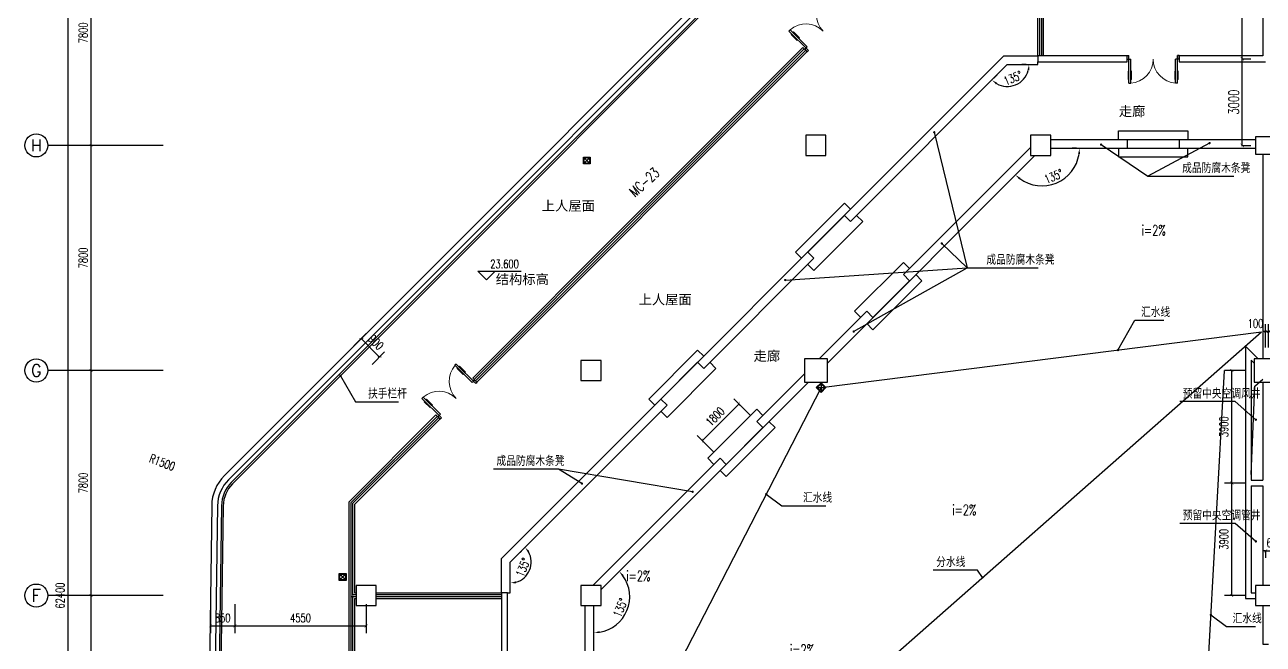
# Model space of a CAD drawing. Header units: millimetres. Extents: x 2680932 to 6187768, y 127588 to 383208.
# Drawn here: x 2719897 to 2762854, y 178357 to 199823 of the extents above; entities that cross this region are included whole.
import ezdxf
from ezdxf.enums import TextEntityAlignment as Align

# ---------------------------------------------------------------- set-up
doc = ezdxf.new("R2010")
doc.units = ezdxf.units.MM
doc.header["$LTSCALE"] = 20
for name, color, linetype in [('AXIS', 3, 'Continuous'), ('AXIS_TEXT', 7, 'Continuous'), ('COLUMN', 9, 'Continuous'), ('CURTWALL', 4, 'Continuous'), ('DIM_ELEV', 3, 'Continuous'), ('DIM_LEAD', 3, 'Continuous'), ('DIM_SYMB', 3, 'Continuous'), ('PUB_DIM', 3, 'Continuous'), ('PUB_TEXT', 41, 'Continuous'), ('WALL', 3, 'Continuous'), ('WINDOW', 4, 'Continuous'), ('WINDOW_TEXT', 183, 'Continuous'), ('屋面排水', 210, 'Continuous'), ('细线', 8, 'Continuous'), ('装饰一', 201, 'Continuous'), ('装饰二', 225, 'Continuous'), ('阳台栏杆', 149, 'Continuous')]:
    doc.layers.add(name, color=color, linetype=linetype)
doc.styles.add('_TCH_AXIS', font='COMPLEX', dxfattribs={"bigfont": 'GBCBIG'})
doc.styles.add('_TCH_DIM', font='SIMPLEX', dxfattribs={"bigfont": 'GBCBIG'})
doc.styles.add('_TCH_DIM_T3', font='SIMPLEX', dxfattribs={"width": 0.705882, "bigfont": 'GBCBIG'})
doc.styles.add('_TCH_WINDOW', font='SIMPLEX', dxfattribs={"bigfont": 'GBCBIG'})
doc.styles.add('COMPLEX', font='complex')
doc.styles.get("Standard").update_dxf_attribs({"font": '', "width": 0.8})
doc.styles.get('Standard').set_extended_font_data('YouYuan')
doc.dimstyles.new('_TCH_ARCH&&100', dxfattribs={"dimtxt": 297.5, "dimasz": 100, "dimexe": 250, "dimexo": 300, "dimgap": 126.25, "dimtad": 1, "dimdec": 0, "dimzin": 0, "dimdsep": 46, "dimtxsty": '_TCH_DIM_T3', "dimblk": 'ARCHTICK', "dimcen": 0.09, "dimclrt": 7, "dimazin": 2, "dimtfac": 1, "dimtdec": 0, "dimtix": 1, "dimtmove": 2, "dimatfit": 3, "dimfxl": 1, "dimtolj": 1, "dimtzin": 0, "dimarcsym": 0})
doc.dimstyles.new('_TCH_ARCH&&120', dxfattribs={"dimtxt": 357, "dimasz": 120, "dimexe": 300, "dimexo": 360, "dimgap": 120, "dimtad": 1, "dimdec": 0, "dimzin": 0, "dimdsep": 46, "dimtxsty": '_TCH_DIM_T3', "dimblk": 'ARCHTICK', "dimcen": 0.09, "dimclrt": 7, "dimazin": 2, "dimtfac": 1, "dimtdec": 0, "dimtix": 1, "dimtmove": 2, "dimatfit": 3, "dimfxl": 1, "dimtolj": 1, "dimtzin": 0, "dimarcsym": 0})
doc.dimstyles.new('_TCH_ARROW&&100', dxfattribs={"dimtxt": 297.5, "dimasz": 200, "dimexe": 250, "dimexo": 300, "dimgap": 100, "dimtad": 1, "dimdec": 0, "dimzin": 0, "dimdsep": 46, "dimtxsty": '_TCH_DIM_T3', "dimcen": 0.09, "dimclrt": 7, "dimazin": 2, "dimtfac": 1, "dimtdec": 0, "dimtix": 1, "dimtmove": 2, "dimatfit": 3, "dimfxl": 1, "dimtolj": 1, "dimtzin": 0, "dimarcsym": 0})

# ---------------------------------------------------------------- blocks, each defined once
blk = doc.blocks.new('sfdhfgj')
at = {"layer": '屋面排水'}
for p, q in [((-60, 60), (60, -60)), ((-60, -60), (60, 60))]:
    blk.add_line(p, q, dxfattribs=at)
blk.add_lwpolyline([(-60, 60), (60, 60), (60, -60), (-60, -60)], close=True, dxfattribs=at)
blk.add_circle((0, 0), 50, dxfattribs=at)
blk = doc.blocks.new('_ArchTick')
at = {"color": 0, "linetype": 'ByBlock', "lineweight": -3, "const_width": 0.15}
blk.add_lwpolyline([(-0.5, -0.5), (0.5, 0.5)], dxfattribs=at)
blk = doc.blocks.new('*D128')
at = {"layer": 'Defpoints', "color": 0, "lineweight": -3, "transparency": 16777216}
for p in [(2763037, 189197), (2762937, 188343), (2763037, 188343)]:
    blk.add_point(p, dxfattribs=at)
at = {"layer": 'PUB_DIM', "color": 0, "lineweight": -2, "transparency": 16777216}
for p, q in [((2762937, 188643), (2762937, 189447)), ((2763037, 188643), (2763037, 189447)), ((2762937, 189197), (2762837, 189197)), ((2762937, 189197), (2763037, 189197)), ((2763037, 189197), (2763137, 189197))]:
    blk.add_line(p, q, dxfattribs=at)
at = {"layer": 'PUB_DIM', "color": 0, "lineweight": -2, "transparency": 16777216, "xscale": 100, "yscale": 100, "zscale": 100}
blk.add_blockref('_ArchTick', (2762937, 189197), dxfattribs=at)
at = {"layer": 'PUB_DIM', "color": 0, "lineweight": -2, "transparency": 16777216, "xscale": 100, "yscale": 100, "zscale": 100, "rotation": 180}
blk.add_blockref('_ArchTick', (2763037, 189197), dxfattribs=at)
at = {"layer": 'PUB_DIM', "color": 7, "transparency": 16777216, "insert": (2762587, 189472), "char_height": 297.5, "attachment_point": 5, "style": '_TCH_DIM_T3'}
blk.add_mtext('\\A1;100', dxfattribs=at)
blk = doc.blocks.new('*D135')
at = {"layer": 'Defpoints', "color": 0, "lineweight": -3, "transparency": 16777216}
for p in [(2761740, 198643), (2762128, 198643), (2761740, 195643)]:
    blk.add_point(p, dxfattribs=at)
at = {"layer": 'PUB_DIM', "color": 0, "lineweight": -2, "transparency": 16777216}
for p, q in [((2762100, 198643), (2762428, 198643)), ((2762128, 195643), (2762128, 198643)), ((2762100, 195643), (2762428, 195643))]:
    blk.add_line(p, q, dxfattribs=at)
at = {"layer": 'PUB_DIM', "color": 0, "lineweight": -2, "transparency": 16777216, "xscale": 120, "yscale": 120, "zscale": 120}
for p, rotation in [((2762128, 198643), 90), ((2762128, 195643), 270)]:
    blk.add_blockref('_ArchTick', p, dxfattribs=dict(at, rotation=rotation))
at = {"layer": 'PUB_DIM', "color": 7, "transparency": 16777216, "insert": (2761830, 197143), "char_height": 357, "attachment_point": 5, "rotation": 90, "style": '_TCH_DIM_T3'}
blk.add_mtext('\\A1;3000', dxfattribs=at)
blk = doc.blocks.new('*D136')
at = {"layer": 'Defpoints', "color": 0, "lineweight": -3, "transparency": 16777216}
for p in [(2761740, 203443), (2762128, 203443), (2761740, 198643)]:
    blk.add_point(p, dxfattribs=at)
at = {"layer": 'PUB_DIM', "color": 0, "lineweight": -2, "transparency": 16777216}
for p, q in [((2762100, 203443), (2762428, 203443)), ((2762128, 198643), (2762128, 203443)), ((2762100, 198643), (2762428, 198643))]:
    blk.add_line(p, q, dxfattribs=at)
at = {"layer": 'PUB_DIM', "color": 0, "lineweight": -2, "transparency": 16777216, "xscale": 120, "yscale": 120, "zscale": 120}
for p, rotation in [((2762128, 203443), 90), ((2762128, 198643), 270)]:
    blk.add_blockref('_ArchTick', p, dxfattribs=dict(at, rotation=rotation))
at = {"layer": 'PUB_DIM', "color": 7, "transparency": 16777216, "insert": (2761830, 201043), "char_height": 357, "attachment_point": 5, "rotation": 90, "style": '_TCH_DIM_T3'}
blk.add_mtext('\\A1;4800', dxfattribs=at)
blk = doc.blocks.new('*D143')
at = {"layer": 'Defpoints', "color": 0, "lineweight": -3, "transparency": 16777216}
for p in [(2755179, 195543), (2756681, 195543), (2754116, 194481), (2755179, 194241)]:
    blk.add_point(p, dxfattribs=at)
at = {"layer": 'PUB_DIM', "color": 0, "lineweight": -2, "transparency": 16777216}
for p, q in [((2756381, 195543), (2756231, 195543)), ((2754329, 194693), (2754435, 194799))]:
    blk.add_line(p, q, dxfattribs=at)
blk.add_arc((2755179, 195543), 1302, 233.8078, 351.1922, dxfattribs=at)
at = {"layer": 'PUB_DIM', "color": 0, "lineweight": -3, "transparency": 16777216}
for points in [[(2756432, 195346), (2756499, 195341), (2756481, 195543)], [(2754388, 194467), (2754431, 194517), (2754258, 194622)]]:
    blk.add_solid(points, dxfattribs=at)
at = {"layer": 'PUB_DIM', "color": 7, "transparency": 16777216, "insert": (2755582, 194570), "char_height": 297.5, "attachment_point": 5, "rotation": 22.5, "style": '_TCH_DIM_T3'}
blk.add_mtext('\\A1;135°', dxfattribs=at)
blk = doc.blocks.new('*D144')
at = {"layer": 'Defpoints', "color": 0, "lineweight": -3, "transparency": 16777216}
for p in [(2740657, 181022), (2739637, 180002), (2740516, 179123), (2739637, 178559)]:
    blk.add_point(p, dxfattribs=at)
at = {"layer": 'PUB_DIM', "color": 0, "lineweight": -2, "transparency": 16777216}
for p, q in [((2740445, 180810), (2740339, 180704)), ((2739637, 178859), (2739637, 179009))]:
    blk.add_line(p, q, dxfattribs=at)
blk.add_arc((2739637, 180002), 1243, 279.2313, 35.7687, dxfattribs=at)
at = {"layer": 'PUB_DIM', "color": 0, "lineweight": -3, "transparency": 16777216}
for points in [[(2740620, 180706), (2740671, 180750), (2740516, 180880)], [(2739839, 178742), (2739834, 178808), (2739637, 178759)]]:
    blk.add_solid(points, dxfattribs=at)
at = {"layer": 'PUB_DIM', "color": 7, "transparency": 16777216, "insert": (2740556, 179621), "char_height": 297.5, "attachment_point": 5, "rotation": 67.5, "style": '_TCH_DIM_T3'}
blk.add_mtext('\\A1;135°', dxfattribs=at)
blk = doc.blocks.new('*D145')
at = {"layer": 'Defpoints', "color": 0, "lineweight": -3, "transparency": 16777216}
for p in [(2753977, 198443), (2754933, 198443), (2753302, 197767), (2753977, 197687)]:
    blk.add_point(p, dxfattribs=at)
at = {"layer": 'PUB_DIM', "color": 0, "lineweight": -2, "transparency": 16777216}
for p, q in [((2753514, 197979), (2753620, 198086)), ((2754633, 198443), (2754483, 198443))]:
    blk.add_line(p, q, dxfattribs=at)
blk.add_arc((2753977, 198443), 756, 240.2102, 344.7898, dxfattribs=at)
at = {"layer": 'PUB_DIM', "color": 0, "lineweight": -3, "transparency": 16777216}
for points in [[(2754674, 198249), (2754740, 198240), (2754733, 198443)], [(2753582, 197761), (2753622, 197814), (2753443, 197909)]]:
    blk.add_solid(points, dxfattribs=at)
at = {"layer": 'PUB_DIM', "color": 7, "transparency": 16777216, "insert": (2754171, 197975), "char_height": 297.5, "attachment_point": 5, "rotation": 22.5, "style": '_TCH_DIM_T3'}
blk.add_mtext('\\A1;135°', dxfattribs=at)
blk = doc.blocks.new('*D146')
at = {"layer": 'Defpoints', "color": 0, "lineweight": -3, "transparency": 16777216}
for p in [(2737393, 181859), (2736737, 181203), (2737252, 180689), (2736737, 180275)]:
    blk.add_point(p, dxfattribs=at)
at = {"layer": 'PUB_DIM', "color": 0, "lineweight": -2, "transparency": 16777216}
for p, q in [((2737181, 181647), (2737075, 181540)), ((2736737, 180575), (2736737, 180725))]:
    blk.add_line(p, q, dxfattribs=at)
blk.add_arc((2736737, 181203), 727, 285.8035, 29.1965, dxfattribs=at)
at = {"layer": 'PUB_DIM', "color": 0, "lineweight": -3, "transparency": 16777216}
for points in [[(2737346, 181538), (2737399, 181578), (2737252, 181717)], [(2736940, 180470), (2736931, 180536), (2736737, 180475)]]:
    blk.add_solid(points, dxfattribs=at)
at = {"layer": 'PUB_DIM', "color": 7, "transparency": 16777216, "insert": (2737179, 181020), "char_height": 297.5, "attachment_point": 5, "rotation": 67.5, "style": '_TCH_DIM_T3'}
blk.add_mtext('\\A1;135°', dxfattribs=at)
blk = doc.blocks.new('*D147')
at = {"layer": 'Defpoints', "color": 0, "lineweight": -3, "transparency": 16777216}
for p in [(2744674, 186688), (2745287, 186075), (2744014, 184802)]:
    blk.add_point(p, dxfattribs=at)
at = {"layer": 'PUB_DIM', "color": 0, "lineweight": -2, "transparency": 16777216}
for p, q in [((2745075, 186287), (2744497, 186865)), ((2743401, 185415), (2744674, 186688)), ((2743802, 185015), (2743224, 185592))]:
    blk.add_line(p, q, dxfattribs=at)
at = {"layer": 'PUB_DIM', "color": 0, "lineweight": -2, "transparency": 16777216, "xscale": 100, "yscale": 100, "zscale": 100}
for p, rotation in [((2744674, 186688), 45), ((2743401, 185415), 225)]:
    blk.add_blockref('_ArchTick', p, dxfattribs=dict(at, rotation=rotation))
at = {"layer": 'PUB_DIM', "color": 7, "transparency": 16777216, "insert": (2743843, 186246), "char_height": 297.5, "attachment_point": 5, "rotation": 45, "style": '_TCH_DIM_T3'}
blk.add_mtext('\\A1;1800', dxfattribs=at)
blk = doc.blocks.new('$DorLib2D$00000011')
at = {"lineweight": 13}
for p, q in [((-0.483, 0.396), (-0.483, 0.235)), ((-0.417, 0.396), (-0.417, 0.235)), ((0.417, 0.396), (0.417, 0.235)), ((0.483, 0.396), (0.483, 0.235))]:
    blk.add_line(p, q, dxfattribs=at)
for p, q in [((-0.483, 0.396), (-0.467, 0.396)), ((-0.467, 0.471), (-0.467, -0.062)), ((-0.467, 0.471), (-0.433, 0.471)), ((-0.433, 0.471), (-0.433, 0.004)), ((-0.417, 0.396), (-0.433, 0.396)), ((0.417, 0.396), (0.433, 0.396)), ((0.433, 0.471), (0.433, 0.004)), ((0.467, 0.471), (0.433, 0.471)), ((0.467, 0.471), (0.467, -0.062)), ((0.483, 0.396), (0.467, 0.396)), ((-0.5, 0.004), (-0.433, 0.004)), ((-0.5, 0.004), (-0.5, -0.062)), ((-0.483, 0.235), (-0.467, 0.235)), ((-0.417, 0.235), (-0.433, 0.235)), ((0.417, 0.235), (0.433, 0.235)), ((0.5, 0.004), (0.433, 0.004)), ((0.483, 0.235), (0.467, 0.235)), ((0.5, 0.004), (0.5, -0.062)), ((-0.5, -0.062), (-0.467, -0.062)), ((0.5, -0.062), (0.467, -0.062))]:
    blk.add_line(p, q)
for centre, start, end in [((-0.467, 0.004), 0, 85.904), ((0.467, 0.004), 94.096, 180)]:
    blk.add_arc(centre, 0.467, start, end, dxfattribs=at)
blk = doc.blocks.new('*D178')
at = {"layer": 'Defpoints', "color": 0, "lineweight": -3, "transparency": 16777216}
for p in [(2731101, 188479), (2732203, 188309), (2731737, 187843)]:
    blk.add_point(p, dxfattribs=at)
at = {"layer": 'PUB_DIM', "color": 0, "lineweight": -2, "transparency": 16777216}
for p, q in [((2731313, 188692), (2731744, 189122)), ((2731567, 188946), (2732203, 188309)), ((2731949, 188055), (2732380, 188486))]:
    blk.add_line(p, q, dxfattribs=at)
at = {"layer": 'PUB_DIM', "color": 0, "lineweight": -2, "transparency": 16777216, "xscale": 100, "yscale": 100, "zscale": 100}
for p, rotation in [((2731567, 188946), 134.9999999996908), ((2732203, 188309), 314.9999999996908)]:
    blk.add_blockref('_ArchTick', p, dxfattribs=dict(at, rotation=rotation))
at = {"layer": 'PUB_DIM', "color": 7, "transparency": 16777216, "insert": (2732080, 188822), "char_height": 297.5, "attachment_point": 5, "rotation": 315, "style": '_TCH_DIM_T3'}
blk.add_mtext('\\A1;900', dxfattribs=at)
blk = doc.blocks.new('*D183')
at = {"layer": 'Defpoints', "color": 0, "lineweight": -3, "transparency": 16777216}
for p in [(2726337, 180043), (2727187, 180043), (2727187, 178991)]:
    blk.add_point(p, dxfattribs=at)
at = {"layer": 'PUB_DIM', "color": 0, "lineweight": -2, "transparency": 16777216}
for p, q in [((2726337, 179743), (2726337, 178741)), ((2727187, 179743), (2727187, 178741)), ((2726337, 178991), (2727187, 178991))]:
    blk.add_line(p, q, dxfattribs=at)
at = {"layer": 'PUB_DIM', "color": 0, "lineweight": -2, "transparency": 16777216, "xscale": 100, "yscale": 100, "zscale": 100, "rotation": 180}
blk.add_blockref('_ArchTick', (2726337, 178991), dxfattribs=at)
at = {"layer": 'PUB_DIM', "color": 0, "lineweight": -2, "transparency": 16777216, "xscale": 100, "yscale": 100, "zscale": 100}
blk.add_blockref('_ArchTick', (2727187, 178991), dxfattribs=at)
at = {"layer": 'PUB_DIM', "color": 7, "transparency": 16777216, "insert": (2726762, 179266), "char_height": 297.5, "attachment_point": 5, "style": '_TCH_DIM_T3'}
blk.add_mtext('\\A1;850', dxfattribs=at)
blk = doc.blocks.new('*D184')
at = {"layer": 'Defpoints', "color": 0, "lineweight": -3, "transparency": 16777216}
for p in [(2727187, 180043), (2731737, 180043), (2731737, 178991)]:
    blk.add_point(p, dxfattribs=at)
at = {"layer": 'PUB_DIM', "color": 0, "lineweight": -2, "transparency": 16777216}
for p, q in [((2727187, 179743), (2727187, 178741)), ((2731737, 179743), (2731737, 178741)), ((2727187, 178991), (2731737, 178991))]:
    blk.add_line(p, q, dxfattribs=at)
at = {"layer": 'PUB_DIM', "color": 0, "lineweight": -2, "transparency": 16777216, "xscale": 100, "yscale": 100, "zscale": 100, "rotation": 180}
blk.add_blockref('_ArchTick', (2727187, 178991), dxfattribs=at)
at = {"layer": 'PUB_DIM', "color": 0, "lineweight": -2, "transparency": 16777216, "xscale": 100, "yscale": 100, "zscale": 100}
blk.add_blockref('_ArchTick', (2731737, 178991), dxfattribs=at)
at = {"layer": 'PUB_DIM', "color": 7, "transparency": 16777216, "insert": (2729462, 179266), "char_height": 297.5, "attachment_point": 5, "style": '_TCH_DIM_T3'}
blk.add_mtext('\\A1;4550', dxfattribs=at)
blk = doc.blocks.new('*D217')
at = {"layer": 'Defpoints', "color": 0, "lineweight": -3, "transparency": 16777216}
for p in [(2761766, 187843), (2762521, 187843), (2762521, 183943)]:
    blk.add_point(p, dxfattribs=at)
at = {"layer": 'PUB_DIM', "color": 0, "lineweight": -2, "transparency": 16777216}
for p, q in [((2762221, 187843), (2761516, 187843)), ((2761766, 183943), (2761766, 187843)), ((2762221, 183943), (2761516, 183943))]:
    blk.add_line(p, q, dxfattribs=at)
at = {"layer": 'PUB_DIM', "color": 0, "lineweight": -2, "transparency": 16777216, "xscale": 100, "yscale": 100, "zscale": 100}
for p, rotation in [((2761766, 187843), 90), ((2761766, 183943), 270)]:
    blk.add_blockref('_ArchTick', p, dxfattribs=dict(at, rotation=rotation))
at = {"layer": 'PUB_DIM', "color": 7, "transparency": 16777216, "insert": (2761491, 185893), "char_height": 297.5, "attachment_point": 5, "rotation": 90, "style": '_TCH_DIM_T3'}
blk.add_mtext('\\A1;3900', dxfattribs=at)
blk = doc.blocks.new('*D218')
at = {"layer": 'Defpoints', "color": 0, "lineweight": -3, "transparency": 16777216}
for p in [(2761766, 183943), (2762521, 183943), (2762521, 180043)]:
    blk.add_point(p, dxfattribs=at)
at = {"layer": 'PUB_DIM', "color": 0, "lineweight": -2, "transparency": 16777216}
for p, q in [((2762221, 183943), (2761516, 183943)), ((2761766, 180043), (2761766, 183943)), ((2762221, 180043), (2761516, 180043))]:
    blk.add_line(p, q, dxfattribs=at)
at = {"layer": 'PUB_DIM', "color": 0, "lineweight": -2, "transparency": 16777216, "xscale": 100, "yscale": 100, "zscale": 100}
for p, rotation in [((2761766, 183943), 90), ((2761766, 180043), 270)]:
    blk.add_blockref('_ArchTick', p, dxfattribs=dict(at, rotation=rotation))
at = {"layer": 'PUB_DIM', "color": 7, "transparency": 16777216, "insert": (2761491, 181993), "char_height": 297.5, "attachment_point": 5, "rotation": 90, "style": '_TCH_DIM_T3'}
blk.add_mtext('\\A1;3900', dxfattribs=at)
blk = doc.blocks.new('*D219')
at = {"layer": 'Defpoints', "color": 0, "lineweight": -3, "transparency": 16777216}
for p in [(2762937, 181855), (2763537, 181855), (2763537, 181595)]:
    blk.add_point(p, dxfattribs=at)
at = {"layer": 'PUB_DIM', "color": 0, "lineweight": -2, "transparency": 16777216}
for p, q in [((2762937, 181595), (2762837, 181595)), ((2762937, 181595), (2763537, 181595)), ((2762937, 181555), (2762937, 181345)), ((2763537, 181595), (2763637, 181595)), ((2763537, 181555), (2763537, 181345))]:
    blk.add_line(p, q, dxfattribs=at)
at = {"layer": 'PUB_DIM', "color": 0, "lineweight": -2, "transparency": 16777216, "xscale": 100, "yscale": 100, "zscale": 100}
blk.add_blockref('_ArchTick', (2762937, 181595), dxfattribs=at)
at = {"layer": 'PUB_DIM', "color": 0, "lineweight": -2, "transparency": 16777216, "xscale": 100, "yscale": 100, "zscale": 100, "rotation": 180}
blk.add_blockref('_ArchTick', (2763537, 181595), dxfattribs=at)
at = {"layer": 'PUB_DIM', "color": 7, "transparency": 16777216, "insert": (2763237, 181870), "char_height": 297.5, "attachment_point": 5, "style": '_TCH_DIM_T3'}
blk.add_mtext('\\A1;600', dxfattribs=at)
blk = doc.blocks.new('_FZH')
blk.add_lwpolyline([(-0.5, -0.5), (0.5, -0.5), (0.5, 0.5), (-0.5, 0.5)], close=True)
blk = doc.blocks.new('*D232')
at = {"layer": 'AXIS', "color": 0, "lineweight": -2, "transparency": 16777216}
for p, q in [((2724397, 180043), (2721947, 180043)), ((2722197, 172243), (2722197, 180043)), ((2724397, 172243), (2721947, 172243))]:
    blk.add_line(p, q, dxfattribs=at)
at = {"layer": 'Defpoints', "color": 0, "lineweight": -3, "transparency": 16777216}
for p in [(2722197, 180043), (2724697, 180043), (2724697, 172243)]:
    blk.add_point(p, dxfattribs=at)
at = {"layer": 'AXIS', "color": 0, "lineweight": -2, "transparency": 16777216, "xscale": 100, "yscale": 100, "zscale": 100}
for p, rotation in [((2722197, 180043), 90), ((2722197, 172243), 270)]:
    blk.add_blockref('_ArchTick', p, dxfattribs=dict(at, rotation=rotation))
at = {"layer": 'AXIS', "color": 7, "transparency": 16777216, "insert": (2721922, 176143), "char_height": 297.5, "attachment_point": 5, "rotation": 90, "style": '_TCH_DIM_T3'}
blk.add_mtext('\\A1;7800', dxfattribs=at)
blk = doc.blocks.new('*D233')
at = {"layer": 'AXIS', "color": 0, "lineweight": -2, "transparency": 16777216}
for p, q in [((2724397, 187843), (2721947, 187843)), ((2722197, 180043), (2722197, 187843)), ((2724397, 180043), (2721947, 180043))]:
    blk.add_line(p, q, dxfattribs=at)
at = {"layer": 'Defpoints', "color": 0, "lineweight": -3, "transparency": 16777216}
for p in [(2722197, 187843), (2724697, 187843), (2724697, 180043)]:
    blk.add_point(p, dxfattribs=at)
at = {"layer": 'AXIS', "color": 0, "lineweight": -2, "transparency": 16777216, "xscale": 100, "yscale": 100, "zscale": 100}
for p, rotation in [((2722197, 187843), 90), ((2722197, 180043), 270)]:
    blk.add_blockref('_ArchTick', p, dxfattribs=dict(at, rotation=rotation))
at = {"layer": 'AXIS', "color": 7, "transparency": 16777216, "insert": (2721922, 183943), "char_height": 297.5, "attachment_point": 5, "rotation": 90, "style": '_TCH_DIM_T3'}
blk.add_mtext('\\A1;7800', dxfattribs=at)
blk = doc.blocks.new('*D234')
at = {"layer": 'AXIS', "color": 0, "lineweight": -2, "transparency": 16777216}
for p, q in [((2724397, 195643), (2721947, 195643)), ((2722197, 187843), (2722197, 195643)), ((2724397, 187843), (2721947, 187843))]:
    blk.add_line(p, q, dxfattribs=at)
at = {"layer": 'Defpoints', "color": 0, "lineweight": -3, "transparency": 16777216}
for p in [(2722197, 195643), (2724697, 195643), (2724697, 187843)]:
    blk.add_point(p, dxfattribs=at)
at = {"layer": 'AXIS', "color": 0, "lineweight": -2, "transparency": 16777216, "xscale": 100, "yscale": 100, "zscale": 100}
for p, rotation in [((2722197, 195643), 90), ((2722197, 187843), 270)]:
    blk.add_blockref('_ArchTick', p, dxfattribs=dict(at, rotation=rotation))
at = {"layer": 'AXIS', "color": 7, "transparency": 16777216, "insert": (2721922, 191743), "char_height": 297.5, "attachment_point": 5, "rotation": 90, "style": '_TCH_DIM_T3'}
blk.add_mtext('\\A1;7800', dxfattribs=at)
blk = doc.blocks.new('*D235')
at = {"layer": 'AXIS', "color": 0, "lineweight": -2, "transparency": 16777216}
for p, q in [((2724397, 203443), (2721947, 203443)), ((2722197, 195643), (2722197, 203443)), ((2724397, 195643), (2721947, 195643))]:
    blk.add_line(p, q, dxfattribs=at)
at = {"layer": 'Defpoints', "color": 0, "lineweight": -3, "transparency": 16777216}
for p in [(2722197, 203443), (2724697, 203443), (2724697, 195643)]:
    blk.add_point(p, dxfattribs=at)
at = {"layer": 'AXIS', "color": 0, "lineweight": -2, "transparency": 16777216, "xscale": 100, "yscale": 100, "zscale": 100}
for p, rotation in [((2722197, 203443), 90), ((2722197, 195643), 270)]:
    blk.add_blockref('_ArchTick', p, dxfattribs=dict(at, rotation=rotation))
at = {"layer": 'AXIS', "color": 7, "transparency": 16777216, "insert": (2721922, 199543), "char_height": 297.5, "attachment_point": 5, "rotation": 90, "style": '_TCH_DIM_T3'}
blk.add_mtext('\\A1;7800', dxfattribs=at)
blk = doc.blocks.new('*D237')
at = {"layer": 'AXIS', "color": 0, "lineweight": -2, "transparency": 16777216}
for p, q in [((2724397, 211243), (2721147, 211243)), ((2721397, 148843), (2721397, 211243)), ((2724397, 148843), (2721147, 148843))]:
    blk.add_line(p, q, dxfattribs=at)
at = {"layer": 'Defpoints', "color": 0, "lineweight": -3, "transparency": 16777216}
for p in [(2721397, 211243), (2724697, 211243), (2724697, 148843)]:
    blk.add_point(p, dxfattribs=at)
at = {"layer": 'AXIS', "color": 0, "lineweight": -2, "transparency": 16777216, "xscale": 100, "yscale": 100, "zscale": 100}
for p, rotation in [((2721397, 211243), 90), ((2721397, 148843), 270)]:
    blk.add_blockref('_ArchTick', p, dxfattribs=dict(at, rotation=rotation))
at = {"layer": 'AXIS', "color": 7, "transparency": 16777216, "insert": (2721122, 180043), "char_height": 297.5, "attachment_point": 5, "rotation": 90, "style": '_TCH_DIM_T3'}
blk.add_mtext('\\A1;62400', dxfattribs=at)
blk = doc.blocks.new('_AXISO')
blk.add_circle((0, 0), 0.5)
at = {"layer": 'AXIS_TEXT', "style": 'COMPLEX', "width": 1.041667}
blk.add_attdef('A', text='', height=0.56, dxfattribs=at).set_placement((-0.25, -0.28), (0.25, -0.28), align=Align.FIT)

msp = doc.modelspace()

# ---------------------------------------------------------------- linework, layer by layer
at = {"layer": 'AXIS'}
for p, q in [((2724697.3, 195643.1), (2720697.3, 195643.1)), ((2724697.3, 187843.1), (2720697.3, 187843.1)), ((2724697.3, 180043.1), (2720697.3, 180043.1))]:
    msp.add_line(p, q, dxfattribs=at)
at = {"layer": 'CURTWALL'}
for p, q in [((2755037.3, 198743.1), (2755037.3, 202543.1)), ((2755103.9, 198743.1), (2755103.9, 202543.1)), ((2755170.6, 198743.1), (2755170.6, 202543.1)), ((2755237.3, 198743.1), (2755237.3, 202543.1)), ((2746889.2, 199035.2), (2735433.6, 187579.5)), ((2746936.3, 198988), (2735480.7, 187532.4)), ((2746983.4, 198940.9), (2735527.8, 187485.3)), ((2735575, 187438.1), (2747030.6, 198893.7)), ((2747030.6, 198893.7), (2746889.2, 199035.2)), ((2735433.6, 187579.5), (2735575, 187438.1)), ((2734160.8, 186306.7), (2731137.3, 183283.3)), ((2734207.9, 186259.6), (2731203.9, 183255.6)), ((2734255, 186212.5), (2731270.6, 183228)), ((2731337.3, 183200.4), (2734302.2, 186165.3)), ((2734302.2, 186165.3), (2734160.8, 186306.7)), ((2731137.3, 183283.3), (2731137.3, 180043.1)), ((2731203.9, 183255.6), (2731203.9, 180043.1)), ((2731270.6, 183228), (2731270.6, 180043.1)), ((2731337.3, 183200.4), (2731337.3, 180143.1)), ((2731137.3, 180043.1), (2731137.3, 172243.1)), ((2731203.9, 180076.4), (2731203.9, 172243.1)), ((2731203.9, 180009.7), (2731387.3, 180009.7)), ((2731270.6, 180076.4), (2731387.3, 180076.4)), ((2731270.6, 180009.7), (2731270.6, 172243.1)), ((2731337.3, 180143.1), (2731387.3, 180143.1)), ((2732087.3, 180143.1), (2736437.3, 180143.1)), ((2732087.3, 180076.4), (2736437.3, 180076.4)), ((2732087.3, 180009.7), (2736437.3, 180009.7)), ((2731337.3, 179943.1), (2731337.3, 172243.1)), ((2731337.3, 179943.1), (2731387.3, 179943.1)), ((2732087.3, 179943.1), (2736437.3, 179943.1))]:
    msp.add_line(p, q, dxfattribs=at)
at = {"layer": 'DIM_ELEV'}
for p, q in [((2735917.5, 190980.7), (2735617.5, 191280.7)), ((2735617.5, 191280.7), (2737113.5, 191280.7)), ((2735917.5, 190980.7), (2736217.5, 191280.7))]:
    msp.add_line(p, q, dxfattribs=at)
at = {"layer": 'DIM_LEAD'}
for p, q in [((2751444, 196099.4), (2752584.9, 191401.6)), ((2757229.4, 195670.7), (2758855.6, 194577.3)), ((2760991.4, 195723.1), (2758855.6, 194577.3)), ((2758855.6, 194577.3), (2761839, 194577.3)), ((2751703.6, 192245.9), (2752584.9, 191401.6)), ((2746274, 190977.8), (2752584.9, 191401.6)), ((2748648, 189189.7), (2752584.9, 191401.6)), ((2752584.9, 191401.6), (2755047.5, 191401.6)), ((2757816.6, 188548.7), (2758399, 189588.3)), ((2758399, 189588.3), (2759408.9, 189588.3)), ((2730849.7, 187661.1), (2731372.1, 186762.2)), ((2731372.1, 186762.2), (2732857, 186762.2)), ((2761878.9, 186764.3), (2759956.4, 186764.3)), ((2762599.2, 186137.9), (2761878.9, 186764.3)), ((2738406.3, 184426.7), (2736152.4, 184426.7)), ((2739222.9, 183922.3), (2738406.3, 184426.7)), ((2743062.3, 183639.9), (2738406.3, 184426.7)), ((2745615.2, 183556.6), (2746151.5, 183157.6)), ((2746151.5, 183157.6), (2747683.9, 183157.6)), ((2761878.9, 182544.8), (2759956.4, 182544.8)), ((2762599.2, 181918.4), (2761878.9, 182544.8)), ((2752938.2, 180927.6), (2751405.8, 180927.6)), ((2753113.5, 180668), (2752938.2, 180927.6)), ((2761038.6, 179372.5), (2761574.9, 178973.5)), ((2761574.9, 178973.5), (2762584.7, 178973.5))]:
    msp.add_line(p, q, dxfattribs=at)
at = {"layer": 'DIM_LEAD', "const_width": 40}
for points in [[(2751439.3, 196118.8, 1), (2751448.7, 196079.9, 1)], [(2757212.8, 195681.8, 1), (2757246, 195659.5, 1)], [(2761009, 195732.6, 1), (2760973.8, 195713.7, 1)], [(2751689.2, 192259.7, 1), (2751718.1, 192232, 1)], [(2746254.1, 190976.5, 1), (2746294, 190979.2, 1)], [(2748630.6, 189179.9, 1), (2748665.5, 189199.5, 1)], [(2757806.8, 188531.3, 1), (2757826.3, 188566.2, 1)], [(2730839.6, 187678.4, 1), (2730859.7, 187643.8, 1)], [(2762614.3, 186124.8, 1), (2762584.1, 186151.1, 1)], [(2739239.9, 183911.8, 1), (2739205.9, 183932.8, 1)], [(2743082, 183636.6, 1), (2743042.6, 183643.3, 1)], [(2745599.2, 183568.5, 1), (2745631.3, 183544.7, 1)], [(2762614.3, 181905.3, 1), (2762584.1, 181931.5, 1)], [(2753124.7, 180651.4, 1), (2753102.3, 180684.6, 1)], [(2761022.6, 179384.4, 1), (2761054.7, 179360.5, 1)]]:
    msp.add_lwpolyline(points, format="xyb", close=True, dxfattribs=at)
at = {"layer": 'DIM_SYMB'}
for points in [[(2744343.2, 199308.6, 0, 0, 0), (2742428.6, 198160.6, 80, 0, 0), (2742171.3, 198006.3, 0, 0, 0)], [(2738123, 193134.4, 0, 0, 0), (2738630.3, 194124.8, 80, 0, 0), (2738767.1, 194391.8, 0, 0, 0)], [(2758989.8, 192425, 0, 0, 0), (2757472.5, 190426.2, 96, 0, 0), (2757254.8, 190139.5, 0, 0, 0)], [(2755499.5, 188507.4, 0, 0, 0), (2753728, 188220.8, 96, 0, 0), (2753372.6, 188163.4, 0, 0, 0)], [(2728776, 185157.4, 0, 0, 0), (2729021.1, 184039.8, 80, 0, 0), (2729085.4, 183746.8, 0, 0, 0)], [(2751965.8, 183088.6, 0, 0, 0), (2750200.2, 184504, 96, 0, 0), (2749919.3, 184729.2, 0, 0, 0)], [(2744028.7, 181193.8, 0, 0, 0), (2744981.6, 183098.4, 96, 0, 0), (2745142.7, 183420.4, 0, 0, 0)], [(2741748.6, 180715.1, 0, 0, 0), (2742783.8, 180645.4, 96, 0, 0), (2743143, 180621.3, 0, 0, 0)], [(2746815.9, 178459, 0, 0, 0), (2745970.3, 180398.8, 96, 0, 0), (2745826.4, 180728.8, 0, 0, 0)], [(2760674.7, 178495.3, 0, 0, 0), (2760617.7, 176807.8, 96, 0, 0), (2760605.6, 176448, 0, 0, 0)]]:
    msp.add_lwpolyline(points, format="xyseb", dxfattribs=at)
at = {"layer": 'PUB_DIM'}
msp.add_lwpolyline([(2724049.4, 184595.5, 0, 0, 0), (2726292.9, 183743.1, 66, 0, 0), (2726479.9, 183672.1, 0, 0, 0)], format="xyseb", dxfattribs=at)
at = {"layer": 'WALL'}
for p, q in [((2762837.3, 203093.1), (2762837.3, 198743.1)), ((2758137.3, 198743.1), (2755037.3, 198743.1)), ((2755037.3, 198743.1), (2755037.3, 198543.1)), ((2755037.3, 198543.1), (2758137.3, 198543.1)), ((2758137.3, 198543.1), (2758137.3, 198743.1)), ((2762837.3, 198743.1), (2759937.3, 198743.1)), ((2759937.3, 198743.1), (2759937.3, 198543.1)), ((2759937.3, 198543.1), (2762937.3, 198543.1)), ((2762237.3, 188684.5), (2762237.3, 183943.1)), ((2762678.7, 188243.1), (2762237.3, 188684.5)), ((2762437.3, 188201.6), (2762437.3, 184043.1)), ((2762537.3, 188101.6), (2762437.3, 188201.6)), ((2762837.3, 187443.1), (2762837.3, 184043.1)), ((2762237.3, 183943.1), (2762237.3, 179943.1)), ((2762437.3, 184043.1), (2762837.3, 184043.1)), ((2762437.3, 183843.1), (2762437.3, 180143.1)), ((2762437.3, 183843.1), (2762837.3, 183843.1)), ((2762837.3, 183843.1), (2762837.3, 182373.1)), ((2762837.3, 182373.1), (2762837.3, 180393.1)), ((2736437.3, 180143.1), (2736437.3, 177018.1)), ((2736637.3, 180143.1), (2736437.3, 180143.1)), ((2736637.3, 177018.1), (2736637.3, 180143.1)), ((2762437.3, 180143.1), (2762587.3, 180143.1)), ((2762237.3, 179943.1), (2762587.3, 179943.1)), ((2762837.3, 179693.1), (2762837.3, 178357.1)), ((2762837.3, 178357.1), (2763037.3, 178357.1))]:
    msp.add_line(p, q, dxfattribs=at)
at = {"layer": '屋面排水'}
for p, q in [((2739637.3, 168827.2), (2762798.9, 189177.9)), ((2747518.4, 187248.1), (2762798.9, 189177.9)), ((2760739, 173827.2), (2761515.5, 187843.1)), ((2747518.4, 187248.1), (2739937.3, 172543.1))]:
    msp.add_line(p, q, dxfattribs=at)
for centre in [(2739392.5, 195118.9), (2747518.4, 187248.1), (2730922.9, 180682.9)]:
    msp.add_circle(centre, 100, dxfattribs=at)
at = {"layer": '细线'}
msp.add_lwpolyline([(2762437.3, 184243.1), (2762564.6, 187300.7), (2762837.3, 187543.1)], dxfattribs=at)
at = {"layer": '装饰一'}
for points in [[(2780539.2, 179951.7), (2779951.4, 207460, 0.4192246), (2777771.2, 209513.6), (2751696.9, 208510.7, 0.1889402), (2750693.9, 208072.5), (2726821.4, 184200, 0.1951669), (2726382.2, 183161), (2725894.9, 149373.3, 0.4109331), (2727648.6, 147547.9), (2755314.3, 146838.5, 0.4559937), (2757760, 149512.8), (2757392.2, 152700.5, -0.4333475), (2778550.4, 177809.8, 0.4050511)], [(2780339.3, 179947.5), (2779751.5, 207455.7, 0.4192246), (2777778.9, 209313.7), (2751704.6, 208310.9, 0.1889402), (2750835.4, 207931.1), (2726962.8, 184058.6, 0.1951669), (2726582.2, 183158.1), (2726094.9, 149370.4, 0.4109331), (2727653.7, 147747.8), (2755319.4, 147038.5, 0.4559937), (2757561.3, 149489.9), (2757193.5, 152677.3, -0.4333439), (2778539.9, 178009.5, 0.4050511)]]:
    msp.add_lwpolyline(points, format="xyb", close=True, dxfattribs=at)
at = {"layer": '装饰二'}
for p, q in [((2757837.3, 195843.1), (2757837.3, 196143.1)), ((2757837.3, 196143.1), (2760237.3, 196143.1)), ((2760237.3, 196143.1), (2760237.3, 195843.1)), ((2757837.3, 195543.1), (2757837.3, 195243.1)), ((2758137.3, 195843.1), (2759937.3, 195843.1)), ((2760237.3, 195243.1), (2760237.3, 195543.1)), ((2757837.3, 195243.1), (2760237.3, 195243.1)), ((2746630.2, 191944.3), (2748327.2, 193641.3)), ((2748327.2, 193641.3), (2748539.4, 193429.2)), ((2747054.4, 191944.3), (2748327.2, 193217.1)), ((2747266.6, 191307.9), (2748963.6, 193004.9)), ((2748963.6, 193004.9), (2748751.5, 193217.1)), ((2746842.3, 191732.1), (2746630.2, 191944.3)), ((2748680.8, 189893.7), (2750377.8, 191590.7)), ((2750377.8, 191590.7), (2750590, 191378.6)), ((2747054.4, 191520), (2747266.6, 191307.9)), ((2751014.2, 190954.3), (2750802.1, 191166.5)), ((2749317.2, 189681.5), (2750590, 190954.3)), ((2749317.2, 189257.3), (2751014.2, 190954.3)), ((2748892.9, 189681.5), (2748680.8, 189893.7)), ((2749105, 189469.4), (2749317.2, 189257.3)), ((2741539, 186853.1), (2743236.1, 188550.2)), ((2743236.1, 188550.2), (2743448.2, 188338)), ((2741963.3, 186853.1), (2743236.1, 188125.9)), ((2742175.4, 186216.7), (2743872.4, 187913.8)), ((2743872.4, 187913.8), (2743660.3, 188125.9)), ((2741751.1, 186641), (2741539, 186853.1)), ((2743589.6, 184802.5), (2745286.7, 186499.6)), ((2745286.7, 186499.6), (2745498.8, 186287.4)), ((2741963.3, 186428.8), (2742175.4, 186216.7)), ((2745923.1, 185863.2), (2745710.9, 186075.3)), ((2744226, 184590.4), (2745498.8, 185863.2)), ((2744226, 184166.1), (2745923.1, 185863.2)), ((2743801.7, 184590.4), (2743589.6, 184802.5)), ((2744013.9, 184378.2), (2744226, 184166.1))]:
    msp.add_line(p, q, dxfattribs=at)
at = {"layer": '阳台栏杆'}
for p, q in [((2736437.3, 181327.1), (2753853.2, 198743.1)), ((2753853.2, 198743.1), (2755037.3, 198743.1)), ((2750377.8, 191166.5), (2754787.3, 195575.9)), ((2755487.3, 195843.1), (2758137.3, 195843.1)), ((2755487.3, 195543.1), (2762587.3, 195543.1)), ((2758137.3, 195843.1), (2758137.3, 195543.1)), ((2758137.3, 195843.1), (2758137.3, 195543.1)), ((2758137.3, 195843.1), (2758137.3, 195543.1)), ((2759937.3, 195843.1), (2762587.3, 195843.1)), ((2759937.3, 195843.1), (2759937.3, 195543.1)), ((2759937.3, 195843.1), (2759937.3, 195543.1)), ((2759937.3, 195843.1), (2759937.3, 195543.1)), ((2747737.3, 188101.6), (2754928.7, 195293.1)), ((2762837.3, 195343.1), (2762837.3, 188243.1)), ((2748327.2, 193217.1), (2748539.4, 193004.9)), ((2748539.4, 193004.9), (2748327.2, 193217.1)), ((2748327.2, 193217.1), (2748539.4, 193004.9)), ((2747054.4, 191944.3), (2747266.6, 191732.1)), ((2747266.6, 191732.1), (2747054.4, 191944.3)), ((2747054.4, 191944.3), (2747266.6, 191732.1)), ((2750377.8, 191166.5), (2750590, 190954.3)), ((2750377.8, 191166.5), (2750590, 190954.3)), ((2750590, 190954.3), (2750377.8, 191166.5)), ((2747454.4, 188243.1), (2749105, 189893.7)), ((2749105, 189893.7), (2749317.2, 189681.5)), ((2749105, 189893.7), (2749317.2, 189681.5)), ((2749317.2, 189681.5), (2749105, 189893.7)), ((2743236.1, 188125.9), (2743448.2, 187913.8)), ((2743448.2, 187913.8), (2743236.1, 188125.9)), ((2743236.1, 188125.9), (2743448.2, 187913.8)), ((2745286.7, 186075.3), (2746937.3, 187725.9)), ((2739887.3, 180251.6), (2747078.7, 187443.1)), ((2741963.3, 186853.1), (2742175.4, 186641)), ((2742175.4, 186641), (2741963.3, 186853.1)), ((2741963.3, 186853.1), (2742175.4, 186641)), ((2745286.7, 186075.3), (2745498.8, 185863.2)), ((2745498.8, 185863.2), (2745286.7, 186075.3)), ((2739604.4, 180393.1), (2744013.9, 184802.5)), ((2744013.9, 184802.5), (2744226, 184590.4)), ((2744226, 184590.4), (2744013.9, 184802.5)), ((2736437.3, 180143.1), (2736437.3, 181327.1)), ((2739337.3, 177018.1), (2739337.3, 179693.1)), ((2739637.3, 172543.1), (2739637.3, 179693.1))]:
    msp.add_line(p, q, dxfattribs=at)
for points in [[(2773812.4, 177399.4, -0.0524572), (2778532.5, 178149.3, 0.4050511), (2780199.3, 179944.5), (2779611.5, 207452.7, 0.4192246), (2777784.3, 209173.8), (2751710, 208171, 0.1889402), (2750934.3, 207832.1), (2727061.8, 183959.6, 0.1951669), (2726722.2, 183156.1), (2726234.9, 149368.4, 0.4109331), (2727657.3, 147887.8), (2755323, 147178.4, 0.4559937), (2757422.2, 149473.9), (2757054.5, 152661.1, -0.0272415), (2756897.6, 155143.1, -0.0272415)], [(2773812.4, 177461.5, -0.0522808), (2778529.3, 178209.2, 0.4050511), (2780139.3, 179943.2), (2779551.5, 207451.5, 0.4192246), (2777786.6, 209113.9), (2751712.3, 208111, 0.1889402), (2750976.8, 207789.7), (2727104.3, 183917.2, 0.1951669), (2726782.2, 183155.2), (2726294.9, 149367.5, 0.4109331), (2727658.8, 147947.8), (2755324.5, 147238.4, 0.4559937), (2757362.6, 149467), (2756994.9, 152654.1, -0.0272463), (2756837.6, 155143.1, -0.0272463)]]:
    msp.add_lwpolyline(points, format="xyb", dxfattribs=at)
for points in [[(2753977.5, 198443.1), (2755037.3, 198443.1), (2755037.3, 198543.1)], [(2748539.4, 193004.9), (2753977.5, 198443.1)], [(2743448.2, 187913.8), (2747266.6, 191732.1)], [(2736637.3, 180143.1), (2736737.3, 180143.1), (2736737.3, 181202.9), (2742175.4, 186641)]]:
    msp.add_lwpolyline(points, dxfattribs=at)

# ---------------------------------------------------------------- block references
at = {"layer": 'AXIS'}
ref = msp.add_blockref('_AXISO', (2720297.3, 195643.1), dxfattribs=dict(at, xscale=800, yscale=800, zscale=800))
ref.add_attrib('A', 'H', dxfattribs={"layer": 'AXIS_TEXT', "height": 405.5, "style": '_TCH_AXIS'}).set_placement((2720104.2, 195440.3), (2720490.4, 195440.3), align=Align.FIT)
ref = msp.add_blockref('_AXISO', (2720297.3, 187843.1), dxfattribs=dict(at, xscale=800, yscale=800, zscale=800))
ref.add_attrib('A', 'G', dxfattribs={"layer": 'AXIS_TEXT', "height": 425.2, "style": '_TCH_AXIS'}).set_placement((2720115.1, 187630.5), (2720479.5, 187630.5), align=Align.FIT)
ref = msp.add_blockref('_AXISO', (2720297.3, 180043.1), dxfattribs=dict(at, xscale=800, yscale=800, zscale=800))
ref.add_attrib('A', 'F', dxfattribs={"layer": 'AXIS_TEXT', "height": 445.4, "style": '_TCH_AXIS'}).set_placement((2720127.6, 179820.3), (2720467, 179820.3), align=Align.FIT)
at = {"layer": 'COLUMN'}
for p, xscale, yscale, zscale in [((2747337.3, 195643.1), 700, 700, 700), ((2755137.3, 195643.1), 700, 700, 700), ((2762937.3, 195643.1), 700, 600, 600), ((2739537.3, 187843.1), 700, 700, 700), ((2747337.3, 187843.1), 800, 800, 800), ((2762937.3, 187843.1), 800, 800, 800), ((2731737.3, 180043.1), 700, 700, 700), ((2739537.3, 180043.1), 700, 700, 700), ((2762937.3, 180043.1), 700, 700, 700)]:
    msp.add_blockref('_FZH', p, dxfattribs=dict(at, xscale=xscale, yscale=yscale, zscale=zscale))
at = {"layer": 'WINDOW', "xscale": 1799.999999999872, "yscale": -1800, "zscale": 1800, "rotation": 225.0000000000053}
for p in [(2747596.3, 199600.8), (2734867.9, 186872.4)]:
    msp.add_blockref('$DorLib2D$00000011', p, dxfattribs=at)
at = {"layer": 'WINDOW', "xscale": -1800, "yscale": -1800, "zscale": -1800}
msp.add_blockref('$DorLib2D$00000011', (2759037.3, 198643.1), dxfattribs=at)
at = {"layer": '屋面排水', "xscale": 2, "yscale": 2, "zscale": 2}
for p in [(2739392.5, 195118.9), (2730922.9, 180682.9)]:
    msp.add_blockref('sfdhfgj', p, dxfattribs=at)
at = {"layer": '屋面排水', "xscale": 2.000000000015772, "yscale": 2, "zscale": 2, "rotation": 315}
msp.add_blockref('sfdhfgj', (2747518.4, 187248.1), dxfattribs=at)

# ---------------------------------------------------------------- texts
at = {"layer": 'PUB_DIM', "color": 7, "style": '_TCH_DIM', "width": 0.705882}
msp.add_text('R1500', height=297.5, rotation=339.19612, dxfattribs=at).set_placement((2724187.7, 184678))
at = {"layer": 'PUB_TEXT'}
for s, p in [('走廊', (2757846.1, 196657.1)), ('上人屋面', (2737830.6, 193381.9)), ('结构标高', (2736233.2, 190835.8)), ('上人屋面', (2741187.8, 190133.1)), ('走廊', (2745177.5, 188176.5))]:
    msp.add_text(s, height=337.59, dxfattribs=at).set_placement(p)
at = {"layer": 'PUB_TEXT', "style": '_TCH_DIM'}
for s, p in [('成品防腐木条凳', (2760043.6, 194686)), ('成品防腐木条凳', (2753252.1, 191510.3)), ('汇水线', (2758615, 189693.3)), ('扶手栏杆', (2731802.5, 186867.2)), ('预留中央空调风井', (2760061.4, 186869.3)), ('成品防腐木条凳', (2736257.4, 184535.5)), ('汇水线', (2746890.1, 183262.6)), ('预留中央空调管井', (2760061.4, 182649.8)), ('分水线', (2751510.8, 181032.6)), ('汇水线', (2761790.9, 179078.5))]:
    msp.add_text(s, height=337.59, dxfattribs=at).set_placement(p)
at = {"layer": 'PUB_TEXT', "style": '_TCH_DIM', "width": 0.705882}
for s, height, p in [('i=2%', 357, (2758633.9, 192525.4)), ('23.600', 297.5, (2736043.5, 191385.7)), ('i=2%', 357, (2752064.1, 182831.3)), ('i=2%', 357, (2740758.9, 180545)), ('i=2%', 357, (2746434.3, 177986.4))]:
    msp.add_text(s, height=height, dxfattribs=at).set_placement(p)
at = {"layer": 'WINDOW_TEXT', "style": '_TCH_WINDOW', "width": 0.705882}
msp.add_text('MC-23', height=357, rotation=42.36684, dxfattribs=at).set_placement((2741064.2, 193832))

# ---------------------------------------------------------------- dimensions: what is measured, and where the dimension line sits
at = {"layer": 'AXIS'}
for p1, p2, distance, picture, middle in [((2724697.3, 148843.1), (2724697.3, 211243.1), 3300, '*D237', (2721122.3, 180043.1)), ((2724697.3, 195643.1), (2724697.3, 203443.1), 2500, '*D235', (2721922.3, 199543.1)), ((2724697.3, 187843.1), (2724697.3, 195643.1), 2500, '*D234', (2721922.3, 191743.1)), ((2724697.3, 180043.1), (2724697.3, 187843.1), 2500, '*D233', (2721922.3, 183943.1)), ((2724697.3, 172243.1), (2724697.3, 180043.1), 2500, '*D232', (2721922.3, 176143.1))]:
    dim = msp.add_aligned_dim(p1=p1, p2=p2, distance=distance, dimstyle='_TCH_ARCH&&100', dxfattribs=at)
    dim.commit()
    dim.dimension.update_dxf_attribs({"geometry": picture, "text_midpoint": middle})
at = {"layer": 'PUB_DIM'}
for p1, p2, distance, dimstyle, picture, middle in [((2761740, 198643.1), (2761740, 203443.1), -388.1, '_TCH_ARCH&&120', '*D136', (2761829.6, 201043.1)), ((2761740, 195643.1), (2761740, 198643.1), -388.1, '_TCH_ARCH&&120', '*D135', (2761829.6, 197143.1)), ((2731100.9, 188479.5), (2731737.3, 187843.1), 659.3, '_TCH_ARCH&&100', '*D178', (2732079.7, 188821.9)), ((2762521, 183943.1), (2762521, 187843.1), 755.5, '_TCH_ARCH&&100', '*D217', (2761490.5, 185893.1)), ((2744013.9, 184802.5), (2745286.7, 186075.3), 866.7, '_TCH_ARCH&&100', '*D147', (2743843, 186246.2)), ((2762521, 180043.1), (2762521, 183943.1), 755.5, '_TCH_ARCH&&100', '*D218', (2761490.5, 181993.1)), ((2762937.3, 181855.3), (2763537.3, 181855.3), -260.3, '_TCH_ARCH&&100', '*D219', (2763237.3, 181870)), ((2726337.3, 180043.1), (2727187.3, 180043.1), -1052, '_TCH_ARCH&&100', '*D183', (2726762.3, 179266.1)), ((2727187.3, 180043.1), (2731737.3, 180043.1), -1052, '_TCH_ARCH&&100', '*D184', (2729462.3, 179266.1))]:
    dim = msp.add_aligned_dim(p1=p1, p2=p2, distance=distance, dimstyle=dimstyle, dxfattribs=at)
    dim.commit()
    dim.dimension.update_dxf_attribs({"geometry": picture, "text_midpoint": middle})
for base, center, p1, p2, picture, middle in [((2753977.5, 197687.5), (2753977.5, 198443.1), (2753301.8, 197767.3), (2754933.1, 198443.1), '*D145', (2754171.4, 197974.8)), ((2755178.7, 194240.7), (2755178.7, 195543.1), (2754116.4, 194480.8), (2756681, 195543.1), '*D143', (2755581.9, 194569.7)), ((2737251.6, 180688.5), (2736737.3, 181202.9), (2736737.3, 180275.5), (2737393, 181858.6), '*D146', (2737179.5, 181019.7)), ((2740516, 179122.9), (2739637.3, 180001.6), (2739637.3, 178559), (2740657.4, 181021.8), '*D144', (2740555.5, 179621.3))]:
    dim = msp.add_angular_dim_3p(base=base, center=center, p1=p1, p2=p2, dimstyle='_TCH_ARROW&&100', dxfattribs=at)
    dim.commit()
    dim.dimension.update_dxf_attribs({"geometry": picture, "text_midpoint": middle})
dim = msp.add_linear_dim(base=(2763037.3, 189197.3), p1=(2762937.3, 188343.1), p2=(2763037.3, 188343.1), angle=0, dimstyle='_TCH_ARCH&&100', dxfattribs=at)
dim.commit()
dim.dimension.update_dxf_attribs({"geometry": '*D128', "text_midpoint": (2762587.3, 189472.3), "dimtype": 129})

doc.saveas('drawing.dxf')
